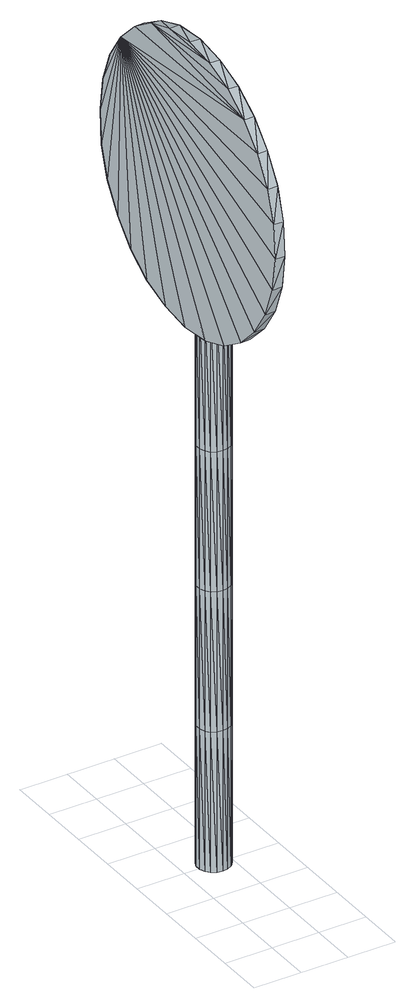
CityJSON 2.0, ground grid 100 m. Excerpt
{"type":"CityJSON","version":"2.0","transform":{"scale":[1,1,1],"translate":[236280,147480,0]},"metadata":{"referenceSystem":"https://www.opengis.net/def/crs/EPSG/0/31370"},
"CityObjects":{
"object1":{"type":"GenericCityObject","attributes":{"cluster":88,"mean_distance_to_centroid":0.0524,"new_centroid_x":236235.49,"new_centroid_y":147862.27,"mean_distance_to_camera":7.87,"H1":0,"H2":0,"Z_final":108.19,"cluster2":-1,"proj_x":236232.74,"proj_y":147865.36,"id_line":53885,"bearing_l":228.4,"distance":4.13,"orientation":"left","G_obj":48.4},"geometry":[{"type":"MultiSurface","lod":"2","boundaries":[[[0,1,2]],[[2,1,3]],[[3,1,4]],[[4,1,5]],[[5,1,6]],[[1,7,6]],[[1,8,7]],[[1,9,8]],[[1,10,9]],[[1,11,10]],[[1,12,11]],[[1,13,12]],[[1,14,13]],[[15,14,1]],[[16,15,1]],[[17,16,1]],[[18,17,1]],[[0,18,1]],[[19,20,0]],[[19,0,2]],[[21,19,2]],[[21,2,3]],[[21,3,22]],[[22,3,4]],[[22,4,23]],[[23,4,5]],[[23,5,24]],[[24,5,6]],[[24,6,25]],[[25,6,7]],[[25,7,26]],[[26,7,8]],[[26,8,27]],[[8,9,27]],[[27,9,28]],[[9,10,28]],[[10,29,28]],[[10,11,29]],[[11,30,29]],[[11,12,30]],[[30,12,31]],[[31,12,13]],[[31,13,32]],[[32,13,14]],[[32,14,33]],[[33,14,15]],[[33,15,34]],[[34,15,16]],[[34,16,35]],[[35,16,17]],[[36,35,17]],[[18,36,17]],[[20,36,18]],[[20,18,0]],[[37,38,20]],[[37,20,19]],[[39,37,19]],[[21,39,19]],[[39,21,40]],[[40,21,22]],[[40,22,41]],[[41,22,23]],[[41,23,42]],[[42,23,24]],[[42,24,43]],[[43,24,25]],[[43,25,44]],[[44,25,26]],[[26,45,44]],[[26,27,45]],[[27,46,45]],[[27,28,46]],[[28,47,46]],[[28,29,47]],[[47,29,48]],[[29,30,48]],[[48,30,49]],[[49,30,31]],[[49,31,50]],[[50,31,32]],[[50,32,51]],[[51,32,33]],[[51,33,52]],[[52,33,34]],[[52,34,53]],[[53,34,35]],[[54,53,35]],[[54,35,36]],[[38,54,36]],[[38,36,20]],[[55,56,38]],[[55,38,37]],[[57,55,37]],[[57,37,39]],[[57,39,58]],[[58,39,40]],[[58,40,59]],[[59,40,41]],[[59,41,60]],[[60,41,42]],[[60,42,61]],[[61,42,43]],[[61,43,62]],[[62,43,44]],[[44,63,62]],[[44,45,63]],[[45,64,63]],[[45,46,64]],[[46,65,64]],[[46,47,65]],[[47,66,65]],[[47,48,66]],[[66,48,67]],[[67,48,49]],[[67,49,68]],[[68,49,50]],[[68,50,69]],[[69,50,51]],[[69,51,70]],[[70,51,52]],[[70,52,71]],[[71,52,53]],[[72,71,53]],[[72,53,54]],[[56,72,54]],[[56,54,38]],[[73,74,56]],[[73,56,55]],[[75,73,55]],[[75,55,57]],[[75,57,76]],[[76,57,58]],[[76,58,77]],[[77,58,59]],[[77,59,78]],[[78,59,60]],[[78,60,79]],[[79,60,61]],[[79,61,80]],[[80,61,62]],[[62,81,80]],[[62,63,81]],[[63,82,81]],[[63,64,82]],[[64,83,82]],[[64,65,83]],[[65,84,83]],[[65,66,84]],[[84,66,85]],[[85,66,67]],[[85,67,86]],[[86,67,68]],[[86,68,87]],[[87,68,69]],[[87,69,88]],[[88,69,70]],[[88,70,89]],[[89,70,71]],[[90,89,71]],[[90,71,72]],[[74,90,72]],[[74,72,56]],[[91,92,74]],[[91,74,73]],[[93,91,73]],[[93,73,75]],[[93,75,94]],[[94,75,76]],[[94,76,95]],[[95,76,77]],[[95,77,96]],[[96,77,78]],[[96,78,97]],[[97,78,79]],[[97,79,98]],[[98,79,80]],[[80,99,98]],[[80,81,99]],[[81,100,99]],[[81,82,100]],[[82,101,100]],[[82,83,101]],[[83,102,101]],[[83,84,102]],[[102,84,103]],[[103,84,85]],[[103,85,104]],[[104,85,86]],[[104,86,105]],[[105,86,87]],[[105,87,106]],[[106,87,88]],[[106,88,107]],[[107,88,89]],[[108,107,89]],[[108,89,90]],[[92,108,90]],[[92,90,74]],[[92,91,109]],[[91,93,109]],[[93,94,109]],[[94,95,109]],[[95,96,109]],[[109,96,97]],[[109,97,98]],[[109,98,99]],[[109,99,100]],[[109,100,101]],[[109,101,102]],[[109,102,103]],[[109,103,104]],[[105,109,104]],[[106,109,105]],[[107,109,106]],[[108,109,107]],[[92,109,108]],[[110,111,112]],[[113,112,114]],[[115,112,113]],[[116,112,115]],[[117,112,116]],[[118,112,117]],[[119,112,118]],[[120,112,119]],[[121,112,120]],[[122,112,121]],[[122,123,112]],[[123,110,112]],[[111,124,112]],[[124,125,112]],[[125,126,112]],[[126,127,112]],[[127,128,112]],[[128,129,112]],[[129,130,112]],[[130,131,112]],[[112,131,132]],[[131,133,132]],[[131,134,133]],[[133,134,135]],[[133,135,136]],[[135,137,136]],[[133,136,138]],[[136,139,138]],[[136,137,139]],[[137,140,139]],[[137,135,140]],[[135,141,140]],[[135,134,141]],[[134,142,141]],[[134,131,142]],[[131,143,142]],[[131,130,143]],[[143,130,144]],[[144,130,129]],[[144,129,145]],[[145,129,128]],[[145,128,146]],[[146,127,147]],[[147,127,126]],[[147,126,148]],[[148,126,125]],[[148,125,149]],[[149,125,124]],[[150,149,124]],[[150,124,111]],[[151,150,111]],[[151,111,110]],[[152,151,110]],[[152,110,123]],[[146,128,127]],[[153,123,122]],[[154,153,122]],[[154,122,121]],[[155,154,121]],[[155,121,120]],[[156,155,120]],[[156,120,119]],[[157,156,119]],[[157,119,118]],[[157,118,158]],[[158,118,117]],[[158,117,159]],[[153,152,123]],[[159,117,116]],[[159,116,160]],[[160,116,115]],[[160,115,161]],[[161,115,113]],[[161,113,162]],[[162,113,114]],[[162,114,163]],[[163,114,112]],[[163,112,164]],[[164,112,132]],[[132,165,164]],[[132,133,165]],[[133,138,165]],[[138,139,140]],[[161,162,163]],[[160,161,163]],[[159,160,163]],[[158,159,163]],[[157,158,163]],[[156,157,163]],[[155,156,163]],[[154,155,163]],[[153,154,163]],[[153,163,152]],[[152,163,151]],[[151,163,150]],[[150,163,149]],[[149,163,148]],[[148,163,147]],[[147,163,146]],[[146,163,145]],[[145,163,144]],[[144,163,143]],[[143,163,142]],[[163,164,142]],[[142,164,165]],[[142,165,141]],[[165,140,141]],[[165,138,140]],[[166,167,168]],[[168,167,169]],[[170,168,169]],[[170,169,171]],[[170,171,172]],[[172,171,173]],[[172,173,174]],[[174,173,175]],[[174,175,176]],[[176,175,177]],[[176,177,178]],[[178,177,179]],[[178,179,180]],[[180,179,181]],[[180,181,182]],[[182,181,183]],[[182,183,184]],[[184,183,185]],[[184,185,186]],[[186,185,187]],[[186,187,188]],[[188,187,189]],[[188,189,190]],[[190,189,191]],[[192,190,191]],[[192,191,193]],[[194,192,193]],[[194,193,195]],[[196,194,195]],[[196,195,197]],[[198,196,197]],[[198,197,199]],[[200,198,199]],[[200,199,201]],[[202,200,201]],[[202,201,203]],[[204,202,203]],[[204,203,205]],[[206,204,205]],[[206,205,207]],[[208,206,207]],[[208,207,209]],[[210,208,209]],[[210,209,211]],[[212,210,211]],[[212,211,213]],[[214,212,213]],[[214,213,215]],[[216,214,215]],[[216,215,217]],[[216,217,218]],[[218,217,219]],[[218,219,220]],[[220,219,221]],[[220,221,222]],[[222,221,223]],[[222,223,224]],[[224,223,225]],[[224,225,226]],[[226,225,227]],[[226,227,228]],[[228,227,229]],[[228,229,230]],[[230,229,231]],[[230,231,232]],[[232,231,233]],[[232,233,234]],[[234,233,235]],[[234,235,236]],[[236,235,237]],[[238,236,237]],[[238,237,239]],[[238,239,240]],[[240,239,241]],[[241,242,240]],[[241,243,242]],[[242,243,244]],[[244,243,245]],[[244,245,246]],[[246,245,247]],[[246,247,248]],[[248,247,249]],[[248,249,250]],[[250,249,251]],[[250,251,252]],[[252,251,253]],[[252,253,254]],[[254,253,255]],[[254,255,256]],[[256,255,257]],[[256,257,258]],[[258,257,259]],[[258,259,260]],[[260,259,261]],[[260,261,262]],[[262,261,263]],[[262,263,264]],[[264,263,265]],[[264,265,266]],[[266,265,267]],[[266,267,268]],[[268,267,269]],[[269,270,268]],[[269,271,270]],[[271,272,270]],[[271,273,272]],[[273,274,272]],[[273,275,274]],[[275,276,274]],[[275,277,276]],[[277,278,276]],[[277,279,278]],[[279,280,278]],[[279,281,280]],[[281,282,280]],[[281,283,282]],[[283,284,282]],[[283,285,284]],[[285,286,284]],[[285,287,286]],[[287,288,286]],[[287,289,288]],[[289,290,288]],[[289,291,290]],[[290,291,292]],[[292,291,293]],[[292,293,294]],[[294,293,295]],[[294,295,296]],[[296,295,297]],[[296,297,298]],[[298,297,299]],[[298,299,300]],[[300,299,301]],[[300,301,302]],[[302,301,303]],[[302,303,304]],[[304,303,305]],[[304,305,306]],[[306,305,307]],[[306,307,308]],[[308,307,309]],[[308,309,310]],[[310,309,311]],[[310,311,312]],[[312,311,313]],[[313,166,312]],[[313,167,166]],[[169,167,313]],[[169,313,171]],[[171,313,311]],[[173,171,311]],[[173,311,309]],[[175,173,309]],[[175,309,307]],[[177,175,307]],[[177,307,305]],[[179,177,305]],[[179,305,303]],[[181,179,303]],[[181,303,301]],[[183,181,301]],[[183,301,299]],[[183,299,297]],[[185,183,297]],[[185,297,295]],[[187,185,295]],[[187,295,293]],[[189,187,293]],[[189,293,291]],[[189,291,289]],[[189,289,287]],[[191,189,287]],[[191,287,285]],[[193,191,285]],[[195,193,285]],[[195,285,283]],[[197,195,283]],[[199,197,283]],[[201,199,283]],[[201,283,281]],[[203,201,281]],[[205,203,281]],[[205,281,279]],[[205,279,207]],[[207,279,209]],[[209,279,277]],[[209,277,211]],[[211,277,275]],[[211,275,213]],[[213,275,273]],[[213,273,215]],[[215,273,271]],[[215,271,217]],[[217,271,219]],[[219,271,269]],[[219,269,221]],[[221,269,267]],[[221,267,223]],[[223,267,265]],[[223,265,225]],[[225,265,263]],[[225,263,261]],[[225,261,227]],[[227,261,259]],[[227,259,229]],[[229,259,257]],[[229,257,255]],[[229,255,231]],[[231,255,253]],[[231,253,233]],[[233,253,251]],[[233,251,235]],[[251,249,235]],[[235,249,247]],[[235,247,237]],[[247,245,237]],[[237,245,243]],[[237,243,239]],[[239,243,241]],[[238,240,242]],[[168,312,166]],[[170,312,168]],[[170,310,312]],[[172,310,170]],[[172,308,310]],[[174,308,172]],[[174,306,308]],[[176,306,174]],[[176,304,306]],[[178,304,176]],[[178,302,304]],[[180,302,178]],[[180,300,302]],[[182,300,180]],[[182,298,300]],[[182,296,298]],[[184,296,182]],[[184,294,296]],[[186,294,184]],[[186,292,294]],[[188,292,186]],[[188,290,292]],[[188,288,290]],[[188,286,288]],[[190,286,188]],[[190,284,286]],[[192,284,190]],[[194,284,192]],[[194,282,284]],[[196,282,194]],[[198,282,196]],[[200,282,198]],[[200,280,282]],[[202,280,200]],[[204,280,202]],[[204,278,280]],[[204,206,278]],[[206,208,278]],[[208,276,278]],[[208,210,276]],[[210,274,276]],[[210,212,274]],[[212,272,274]],[[212,214,272]],[[214,270,272]],[[214,216,270]],[[216,218,270]],[[218,268,270]],[[218,220,268]],[[220,266,268]],[[220,222,266]],[[222,264,266]],[[222,224,264]],[[224,262,264]],[[224,260,262]],[[224,226,260]],[[226,258,260]],[[226,228,258]],[[228,256,258]],[[228,254,256]],[[228,230,254]],[[230,252,254]],[[230,232,252]],[[232,250,252]],[[232,234,250]],[[250,234,248]],[[234,246,248]],[[234,236,246]],[[246,236,244]],[[236,242,244]],[[236,238,242]],[[314,315,316]],[[316,315,317]],[[318,316,317]],[[318,317,319]],[[318,319,320]],[[320,319,321]],[[320,321,322]],[[322,321,323]],[[322,323,324]],[[324,323,325]],[[324,325,326]],[[326,325,327]],[[326,327,328]],[[328,327,329]],[[328,329,330]],[[330,329,331]],[[330,331,332]],[[332,331,333]],[[332,333,334]],[[334,333,335]],[[334,335,336]],[[336,335,337]],[[336,337,338]],[[338,337,339]],[[340,338,339]],[[340,339,341]],[[342,340,341]],[[342,341,343]],[[344,342,343]],[[344,343,345]],[[346,344,345]],[[346,345,347]],[[348,346,347]],[[348,347,349]],[[350,348,349]],[[350,349,351]],[[352,350,351]],[[352,351,353]],[[354,352,353]],[[354,353,355]],[[356,354,355]],[[356,355,357]],[[358,356,357]],[[358,357,359]],[[360,358,359]],[[360,359,361]],[[362,360,361]],[[362,361,363]],[[364,362,363]],[[364,363,365]],[[364,365,366]],[[366,365,367]],[[366,367,368]],[[368,367,369]],[[368,369,370]],[[370,369,371]],[[370,371,372]],[[372,371,373]],[[372,373,374]],[[374,373,375]],[[374,375,376]],[[376,375,377]],[[376,377,378]],[[378,377,379]],[[378,379,380]],[[380,379,381]],[[380,381,382]],[[382,381,383]],[[382,383,384]],[[384,383,385]],[[386,384,385]],[[386,385,387]],[[386,387,388]],[[388,387,389]],[[389,390,388]],[[389,391,390]],[[390,391,392]],[[392,391,393]],[[392,393,394]],[[394,393,395]],[[394,395,396]],[[396,395,397]],[[396,397,398]],[[398,397,399]],[[398,399,400]],[[400,399,401]],[[400,401,402]],[[402,401,403]],[[402,403,404]],[[404,403,405]],[[404,405,406]],[[406,405,407]],[[406,407,408]],[[408,407,409]],[[408,409,410]],[[410,409,411]],[[410,411,412]],[[412,411,413]],[[412,413,414]],[[414,413,415]],[[414,415,416]],[[416,415,417]],[[417,418,416]],[[417,419,418]],[[419,420,418]],[[419,421,420]],[[421,422,420]],[[421,423,422]],[[423,424,422]],[[423,425,424]],[[425,426,424]],[[425,427,426]],[[427,428,426]],[[427,429,428]],[[429,430,428]],[[429,431,430]],[[431,432,430]],[[431,433,432]],[[433,434,432]],[[433,435,434]],[[435,436,434]],[[435,437,436]],[[437,438,436]],[[437,439,438]],[[438,439,440]],[[440,439,441]],[[440,441,442]],[[442,441,443]],[[442,443,444]],[[444,443,445]],[[444,445,446]],[[446,445,447]],[[446,447,448]],[[448,447,449]],[[448,449,450]],[[450,449,451]],[[450,451,452]],[[452,451,453]],[[452,453,454]],[[454,453,455]],[[454,455,456]],[[456,455,457]],[[456,457,458]],[[458,457,459]],[[458,459,460]],[[460,459,461]],[[461,314,460]],[[461,315,314]],[[317,315,461]],[[317,461,319]],[[319,461,459]],[[321,319,459]],[[321,459,457]],[[323,321,457]],[[323,457,455]],[[325,323,455]],[[325,455,453]],[[327,325,453]],[[327,453,451]],[[329,327,451]],[[329,451,449]],[[331,329,449]],[[331,449,447]],[[331,447,445]],[[333,331,445]],[[333,445,443]],[[335,333,443]],[[335,443,441]],[[337,335,441]],[[337,441,439]],[[337,439,437]],[[337,437,435]],[[339,337,435]],[[339,435,433]],[[341,339,433]],[[343,341,433]],[[343,433,431]],[[345,343,431]],[[347,345,431]],[[349,347,431]],[[349,431,429]],[[351,349,429]],[[353,351,429]],[[353,429,427]],[[353,427,355]],[[355,427,357]],[[357,427,425]],[[357,425,359]],[[359,425,423]],[[359,423,361]],[[361,423,421]],[[361,421,363]],[[363,421,419]],[[363,419,365]],[[365,419,367]],[[367,419,417]],[[367,417,369]],[[369,417,415]],[[369,415,371]],[[371,415,413]],[[371,413,373]],[[373,413,411]],[[373,411,409]],[[373,409,375]],[[375,409,407]],[[375,407,377]],[[377,407,405]],[[377,405,403]],[[377,403,379]],[[379,403,401]],[[379,401,381]],[[381,401,399]],[[381,399,383]],[[399,397,383]],[[383,397,395]],[[383,395,385]],[[395,393,385]],[[385,393,391]],[[385,391,387]],[[387,391,389]],[[386,388,390]],[[316,460,314]],[[318,460,316]],[[318,458,460]],[[320,458,318]],[[320,456,458]],[[322,456,320]],[[322,454,456]],[[324,454,322]],[[324,452,454]],[[326,452,324]],[[326,450,452]],[[328,450,326]],[[328,448,450]],[[330,448,328]],[[330,446,448]],[[330,444,446]],[[332,444,330]],[[332,442,444]],[[334,442,332]],[[334,440,442]],[[336,440,334]],[[336,438,440]],[[336,436,438]],[[336,434,436]],[[338,434,336]],[[338,432,434]],[[340,432,338]],[[342,432,340]],[[342,430,432]],[[344,430,342]],[[346,430,344]],[[348,430,346]],[[348,428,430]],[[350,428,348]],[[352,428,350]],[[352,426,428]],[[352,354,426]],[[354,356,426]],[[356,424,426]],[[356,358,424]],[[358,422,424]],[[358,360,422]],[[360,420,422]],[[360,362,420]],[[362,418,420]],[[362,364,418]],[[364,366,418]],[[366,416,418]],[[366,368,416]],[[368,414,416]],[[368,370,414]],[[370,412,414]],[[370,372,412]],[[372,410,412]],[[372,408,410]],[[372,374,408]],[[374,406,408]],[[374,376,406]],[[376,404,406]],[[376,402,404]],[[376,378,402]],[[378,400,402]],[[378,380,400]],[[380,398,400]],[[380,382,398]],[[398,382,396]],[[382,394,396]],[[382,384,394]],[[394,384,392]],[[384,390,392]],[[384,386,390]]]}]}
},
"vertices":[
[65,337,2],[65,303,2],[76,335,2],[86,329,2],[94,320,2],[98,309,2],[98,297,2],[94,286,2],[86,277,2],[76,272,2],[65,270,2],[53,272,2],[43,277,2],[36,286,2],[32,297,2],[32,309,2],[36,320,2],[43,329,2],[53,335,2],[76,335,300],[65,337,300],[86,329,300],[94,320,300],[98,309,300],[98,297,300],[94,286,300],[86,277,300],[76,272,300],[65,270,300],[53,272,300],[43,277,300],[36,286,300],[32,297,300],[32,309,300],[36,320,300],[43,329,300],[53,335,300],[76,335,598],[65,337,598],[86,329,598],[94,320,598],[98,309,598],[98,297,598],[94,286,598],[86,277,598],[76,272,598],[65,270,598],[53,272,598],[43,277,598],[36,286,598],[32,297,598],[32,309,598],[36,320,598],[43,329,598],[53,335,598],[76,335,895],[65,337,895],[86,329,895],[94,320,895],[98,309,895],[98,297,895],[94,286,895],[86,277,895],[76,272,895],[65,270,895],[53,272,895],[43,277,895],[36,286,895],[32,297,895],[32,309,895],[36,320,895],[43,329,895],[53,335,895],[76,335,1193],[65,337,1193],[86,329,1193],[94,320,1193],[98,309,1193],[98,297,1193],[94,286,1193],[86,277,1193],[76,272,1193],[65,270,1193],[53,272,1193],[43,277,1193],[36,286,1193],[32,297,1193],[32,309,1193],[36,320,1193],[43,329,1193],[53,335,1193],[76,335,1491],[65,337,1491],[86,329,1491],[94,320,1491],[98,309,1491],[98,297,1491],[94,286,1491],[86,277,1491],[76,272,1491],[65,270,1491],[53,272,1491],[43,277,1491],[36,286,1491],[32,297,1491],[32,309,1491],[36,320,1491],[43,329,1491],[53,335,1491],[65,303,1491],[29,177,1185],[30,121,1221],[39,545,1645],[37,603,1525],[38,581,1589],[36,611,1456],[34,603,1387],[33,581,1324],[32,545,1268],[31,498,1221],[30,442,1185],[30,379,1162],[29,309,1154],[29,240,1162],[30,74,1268],[31,38,1324],[32,16,1387],[33,8,1456],[35,16,1525],[36,38,1589],[37,74,1645],[38,121,1692],[39,498,1692],[40,442,1727],[39,177,1727],[39,240,1750],[40,379,1750],[40,309,1758],[19,379,1750],[19,310,1758],[18,240,1750],[18,177,1728],[17,121,1692],[16,74,1645],[15,38,1589],[14,16,1526],[12,8,1457],[11,16,1387],[10,38,1324],[9,74,1268],[9,121,1221],[8,177,1185],[8,240,1163],[8,310,1155],[9,379,1163],[9,442,1185],[10,498,1221],[11,545,1268],[12,581,1324],[13,603,1387],[15,611,1457],[16,603,1526],[17,581,1589],[18,545,1645],[18,498,1692],[19,442,1728],[22,413,1304],[22,413,1265],[55,413,1304],[55,413,1265],[55,394,1304],[55,394,1265],[77,386,1304],[77,386,1265],[80,384,1304],[80,384,1265],[84,383,1304],[84,383,1265],[87,381,1304],[87,381,1265],[91,379,1304],[91,379,1265],[94,377,1304],[94,377,1265],[97,375,1304],[97,375,1265],[100,373,1304],[100,373,1265],[110,365,1304],[110,365,1265],[113,363,1304],[113,363,1265],[115,360,1304],[115,360,1265],[117,357,1304],[117,357,1265],[119,354,1304],[119,354,1265],[120,351,1304],[120,351,1265],[121,347,1304],[121,347,1265],[121,344,1304],[121,344,1265],[120,309,1304],[120,309,1265],[118,290,1304],[118,290,1265],[117,285,1304],[117,285,1265],[115,280,1304],[115,280,1265],[113,276,1304],[113,276,1265],[110,271,1304],[110,271,1265],[107,268,1304],[107,268,1265],[103,264,1304],[103,264,1265],[99,261,1304],[99,261,1265],[94,259,1304],[94,259,1265],[89,256,1304],[89,256,1265],[84,255,1304],[84,255,1265],[79,253,1304],[79,253,1265],[74,252,1304],[74,252,1265],[69,252,1304],[69,252,1265],[64,251,1304],[64,251,1265],[52,251,1304],[52,251,1265],[50,226,1304],[50,226,1265],[21,225,1304],[21,225,1265],[22,256,1304],[22,256,1265],[42,270,1304],[42,270,1265],[58,269,1304],[58,269,1265],[61,269,1304],[61,269,1265],[65,269,1304],[65,269,1265],[68,269,1304],[68,269,1265],[71,270,1304],[71,270,1265],[75,270,1304],[75,270,1265],[78,271,1304],[78,271,1265],[81,272,1304],[81,272,1265],[82,272,1304],[82,272,1265],[84,273,1304],[84,273,1265],[87,275,1304],[87,275,1265],[89,277,1304],[89,277,1265],[91,279,1304],[91,279,1265],[93,282,1304],[93,282,1265],[94,284,1304],[94,284,1265],[94,287,1304],[94,287,1265],[96,307,1304],[96,307,1265],[96,344,1304],[96,344,1265],[96,346,1304],[96,346,1265],[95,348,1304],[95,348,1265],[94,350,1304],[94,350,1265],[93,352,1304],[93,352,1265],[92,354,1304],[92,354,1265],[90,355,1304],[90,355,1265],[88,357,1304],[88,357,1265],[86,358,1304],[86,358,1265],[84,359,1304],[84,359,1265],[81,360,1304],[81,360,1265],[79,361,1304],[79,361,1265],[77,361,1304],[77,361,1265],[74,362,1304],[74,362,1265],[72,363,1304],[72,363,1265],[51,367,1304],[51,367,1265],[27,380,1304],[27,380,1265],[30,413,1473],[30,413,1434],[63,413,1473],[63,413,1434],[63,394,1473],[63,394,1434],[85,386,1473],[85,386,1434],[88,384,1473],[88,384,1434],[92,383,1473],[92,383,1434],[95,381,1473],[95,381,1434],[99,379,1473],[99,379,1434],[102,377,1473],[102,377,1434],[105,375,1473],[105,375,1434],[108,373,1473],[108,373,1434],[118,365,1473],[118,365,1434],[121,363,1473],[121,363,1434],[123,360,1473],[123,360,1434],[125,357,1473],[125,357,1434],[127,354,1473],[127,354,1434],[128,351,1473],[128,351,1434],[129,347,1473],[129,347,1434],[129,344,1473],[129,344,1434],[128,309,1473],[128,309,1434],[126,290,1473],[126,290,1434],[125,285,1473],[125,285,1434],[123,280,1473],[123,280,1434],[121,276,1473],[121,276,1434],[118,271,1473],[118,271,1434],[115,268,1473],[115,268,1434],[111,264,1473],[111,264,1434],[107,261,1473],[107,261,1434],[102,259,1473],[102,259,1434],[97,256,1473],[97,256,1434],[92,255,1473],[92,255,1434],[87,253,1473],[87,253,1434],[82,252,1473],[82,252,1434],[77,252,1473],[77,252,1434],[72,251,1473],[72,251,1434],[60,251,1473],[60,251,1434],[58,226,1473],[58,226,1434],[29,225,1473],[29,225,1434],[30,256,1473],[30,256,1434],[50,270,1473],[50,270,1434],[66,269,1473],[66,269,1434],[69,269,1473],[69,269,1434],[73,269,1473],[73,269,1434],[76,269,1473],[76,269,1434],[80,270,1473],[80,270,1434],[83,270,1473],[83,270,1434],[86,271,1473],[86,271,1434],[89,272,1473],[89,272,1434],[90,272,1473],[90,272,1434],[93,273,1473],[93,273,1434],[95,275,1473],[95,275,1434],[97,277,1473],[97,277,1434],[99,279,1473],[99,279,1434],[101,282,1473],[101,282,1434],[102,284,1473],[102,284,1434],[102,287,1473],[102,287,1434],[105,307,1473],[105,307,1434],[104,344,1473],[104,344,1434],[104,346,1473],[104,346,1434],[103,348,1473],[103,348,1434],[103,350,1473],[103,350,1434],[101,352,1473],[101,352,1434],[100,354,1473],[100,354,1434],[98,355,1473],[98,355,1434],[96,357,1473],[96,357,1434],[94,358,1473],[94,358,1434],[92,359,1473],[92,359,1434],[89,360,1473],[89,360,1434],[87,361,1473],[87,361,1434],[85,361,1473],[85,361,1434],[82,362,1473],[82,362,1434],[80,363,1473],[80,363,1434],[59,367,1473],[59,367,1434],[35,380,1473],[35,380,1434]
]}
